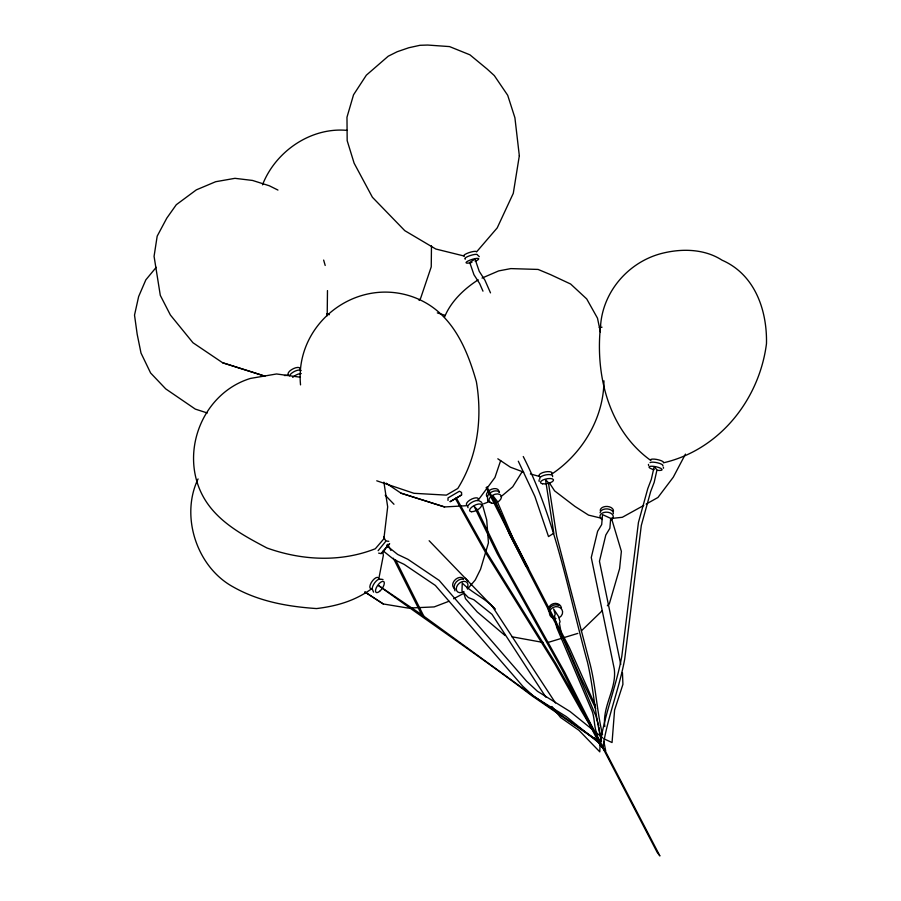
<?xml version="1.0" encoding="UTF-8"?>
<svg xmlns="http://www.w3.org/2000/svg" width="901" height="901" viewBox="0 0 901 901"><rect width="100%" height="100%" fill="white"/><g stroke="black" fill="none" stroke-linecap="round" stroke-linejoin="round"><path stroke-width="1.35" d="M327.198 315.767L327.48 290.584M431.478 245.86L431.241 266.854L420.654 298.208L419.1 300.416M300.54 384.885C294.638 324.72 354.363 277.125 411.678 296.485C449.993 309.584 466.087 345.376 476.37 381.664C482.609 418.222 477.676 456.649 457.798 488.455L446.367 495.133L413.942 493.298L376.753 480.807M604.819 726.623C602.082 706.159 616.858 688.927 614.279 668.97L591.27 557.516L597.622 531.275L601.688 524.562L602.521 514.617L610.698 518.368L609.876 528.301L605.81 535.014L599.447 561.255L620.766 664.454M378.69 579.422L383.353 555.32L382.7 551.299M603.85 741.399L605.697 750.893L599.953 744.992C604.436 714.639 616.34 686.157 621.836 656.119L638.437 522.467L647.796 488.567L651.31 479.388L654.126 466.876L656.998 469.826L654.182 482.339L650.668 491.518L641.309 525.429L624.708 659.07C619.212 689.107 607.297 717.59 602.825 747.943L657.178 852.346L659.904 855.95L605.562 751.558L580.965 710.247L554.858 663.958L485.83 553.023L455.433 498.602L456.345 498.005L486.743 552.426L555.759 663.361L600.911 742.48M500.674 460.535L494.942 477.519L477.789 500.674M444.542 317.062C450.827 301.463 464.297 288.714 478.217 279.828M685.436 454.115L673.272 477.215L657.933 497.487L646.13 504.098M262.506 184.84C275.469 151.345 310.991 126.985 347.122 130.386M198.074 478.938C180.11 516.239 196.79 567.123 233.145 586.9C258.801 601.474 287.475 606.576 316.555 608.569C337.019 606.069 354.983 600.843 371.696 588.747M522.096 471.809L512.725 486.799L501.024 496.665M300.438 377.226L276.551 373.971L250.534 378.409C203.817 392.566 180.358 449.092 201.216 492.768C214.213 520.012 241.457 534.473 266.933 547.977C301.824 560.49 340.477 562.517 375.334 548.743L383.894 538.775L387.678 506.858L383.894 482.148M378.657 553.135L381.089 553.597L389.649 543.63L387.081 547.053M156.211 267.315L145.827 279.862L138.641 296.553L134.519 315.113L137.189 334.294L141.006 353.068L150.613 372.991L165.728 388.883L195.314 409.11L207.309 412.985M467.484 589.119L475.266 579.929L480.548 569.263L488.443 542.875L486.72 519.978L482.012 503.04M384.873 549.689L381.089 553.597M581.359 630.88L602.341 610.596M607.33 605.776L609.324 603.839L619.606 568.61L621.375 551.344L611.441 518.143M551.48 474.253C582.373 453.744 603.738 418.075 603.952 380.808M461.605 494.953L450.173 501.643L461.605 494.953L461.582 492.487L459.431 491.236L448 497.926L448.022 500.404M643.776 505.416L622.332 517.287L611.756 518.424M453.631 598.771L464.015 593.196M482.035 278.071L498.67 270.908L510.822 268.599L538.088 269.433L550.534 274.625L570.626 284.018L586.709 298.929L597.487 318.166L600.37 331.928M378.127 550.691L386.033 540.994L388.793 541.321M483.646 503.783L489.919 501.395M449.002 601.249L434.181 606.914L408.13 608.085L383.274 603.963L364.928 592.058M548.202 642.402L577.834 633.392M599.289 327.491L602.026 327.187M284.479 375.526L288.68 375.289M386.135 483.15L400.99 493.174L444.576 506.948L467.022 505.686M511.881 636.77L543.202 642.469M381.224 579.208L383.004 579.546M601.305 518.21L588.533 515.113L574.984 506.441L554.565 490.831L549.25 482.654M523.684 472.147L510.45 467.214L497.825 458.8M530.396 473.971L539.789 476.528M262.247 375.289L222.66 362.776L192.949 342.729L170.379 315.001L160.299 295.348L154.071 256.334L157.179 236.163L166.775 218.166L176.292 204.718L196.362 189.852L215.654 181.72L234.958 178.33L252.539 180.448L269.275 185.752L277.947 190.066M326.703 313.863L329.383 314.708M222.66 362.776L264.984 376.156M400.99 493.174L444.576 506.948M437.312 312.884L445.026 315.327M603.873 738.797L612.049 742.537L614.583 710.078L622.918 684.355L622.467 672.709M481.449 502.127L479.49 501.001A6.667 2.692 -27.5 0 0 471.82 502.341A6.667 2.692 -27.5 0 0 468.047 507.68M365.018 592.013L383.274 603.963M599.908 742.458L531.556 695.527C481.596 657.482 429.146 622.276 378.465 585.492L421.623 614.595L528.684 692.576L600.1 742.266M465.265 578.239L495.145 609.234C485.785 598.219 471.921 593.151 462.258 583.003L461.976 591.011L468.374 597.566L473.791 599.706L491.991 614.291L545.86 697.149M602.78 737.919L570.029 711.508L537.469 691.292L526.567 681.201L439.147 580.39L407.883 559.284L397.668 554.442L387.261 546.096L383.477 551.142L393.883 559.487L404.087 564.33L435.363 585.436L522.771 686.247L533.674 696.338L566.233 716.554L600.077 743.843L604.943 751.209M505.078 635.532L477.192 611.903L465.524 598.715L463.891 593.432M479.287 256.627L477.485 254.96A6.667 1.408 -17.5 0 0 469.928 255.659A6.667 1.408 -17.5 0 0 465.4 259.105M594.401 737.975L600.077 743.843L599.796 751.851L578.983 730.339L560.478 717.41L551.93 706.485M385.178 495.145L393.974 504.267M429.146 540.735L468.137 581.19M454.904 588.95L453.361 587.261A6.667 4.708 -42.4 0 1 455.76 579.242A6.667 4.708 -42.4 0 1 463.688 578.881M555.478 702.96L492.273 606.283M595.741 708.603L580.312 676.628L565.637 642.942L509.527 534.451L493.264 496.169L497.115 501.091L513.379 539.372L569.477 647.864L595.156 705.303M486.979 486.833L528.538 568.632L525.677 565.682L486.146 487.542M383.612 536.973L385.651 540.634M387.644 544.317L390.933 550.488M386.743 545.071L388.061 547.538M599.953 744.992L561.796 669.297L497.138 553.473L474.151 506.362L477.023 509.313L500.01 556.424L564.668 672.247L602.825 747.943L602.296 745.228M395.674 559.994L424.495 617.545L421.623 614.595L393.354 558.203M490.504 292.87L484.929 280.166L479.253 271.359L475.041 259.071L469.748 262.461L473.96 274.737L479.636 283.545L482.981 291.169M373.566 592.148L372.699 590.042A6.667 2.748 -55 0 1 374.737 582.722A6.667 2.748 -55 0 1 380.661 579.399M600.336 735.926L598.895 727.31M597.397 734.934C593.455 726.521 595.212 716.892 591.022 708.614L556.728 627.558L554.543 615.845L555.207 614.369L553.597 608.952L558.451 616.307L560.073 621.735L559.408 623.199L561.582 634.912L595.876 715.968L598.76 725.947M323.65 260.074L325.193 265.457M454.16 587.914L454.971 590.853M523.256 456.537C556.075 520.913 568.407 593.162 587.531 662.381C593.534 688.387 595.054 715.203 601.508 741.163M518.312 461.211L534.912 496.496L548.518 536.579L553.811 533.201L545.544 479.726L548.416 482.677L556.683 536.151L590.403 665.332C595.978 688.139 596.958 711.779 602.532 734.619M487.7 501.057L487.497 496.811A6.667 4.167 -25.2 0 1 492.723 491.495A6.667 4.167 -25.2 0 1 499.469 492.239M663.373 467.157L663.541 468.227M648.438 464.387L648.596 465.457M539.012 479.929L539.17 481.404M371.786 588.646A6.667 2.748 -55 0 1 371.358 582.485A6.667 2.748 -55 0 1 378.251 577.71M539.327 476.133A6.667 2.41 -11.5 0 1 545.319 471.91A6.667 2.41 -11.5 0 1 551.964 473.723M539.924 479.095A6.667 2.41 -11.5 0 1 545.927 474.861A6.667 2.41 -11.5 0 1 552.572 476.685M471.933 262.371A6.667 1.408 -17.5 0 1 466.583 261.909A6.667 1.408 -17.5 0 1 476.832 258.384A6.667 1.408 -17.5 0 1 475.165 261.267M486.957 496.642A6.667 4.167 -25.2 0 1 491.642 489.22A6.667 4.167 -25.2 0 1 498.94 492.07M292.712 377.384A6.667 2.692 -27.5 0 1 301.238 373.543M288.354 374.658A6.667 2.692 -27.5 0 1 293.67 368.52A6.667 2.692 -27.5 0 1 299.999 369.421M289.514 375.841A6.667 2.692 -27.5 0 1 295.044 371.144A6.667 2.692 -27.5 0 1 301.159 370.604M654.126 469.725A6.667 1.656 11.8 0 1 650.06 466.358A6.667 1.656 11.8 0 1 660.76 468.34A6.667 1.656 11.8 0 1 657.505 470.345M650.049 462.641A6.667 1.656 11.8 0 1 657.854 462.9A6.667 1.656 11.8 0 1 662.787 465.885M463.959 591.507A6.667 4.708 -42.4 0 1 456.266 589.04A6.667 4.708 -42.4 0 1 463.655 581.348A6.667 4.708 -42.4 0 1 467.101 588.24M454.217 586.472A6.667 4.708 -42.4 0 1 463.159 579.208M466.684 505.056A6.667 2.692 -27.5 0 1 472 498.917A6.667 2.692 -27.5 0 1 478.33 499.818M556.018 618.615A6.667 5.924 -17.9 0 1 549.824 610.957A6.667 5.924 -17.9 0 1 560.276 607.781A6.667 5.924 -17.9 0 1 559.318 617.613M548.765 611.779A6.667 5.924 -17.9 0 1 553.27 603.67A6.667 5.924 -17.9 0 1 561.469 607.916M548.822 611.16A6.667 5.924 -17.9 0 1 558.721 605.371M602.014 519.539A6.667 4.336 2.2 0 1 602.071 513.221A6.667 4.336 2.2 0 1 611.745 513.84A6.667 4.336 2.2 0 1 610.54 520.08M600.179 510.349A6.667 4.336 2.2 0 1 607.263 506.452A6.667 4.336 2.2 0 1 613.48 511.205M600.089 512.793A6.667 4.336 2.2 0 1 607.173 508.907A6.667 4.336 2.2 0 1 613.378 513.649M600.584 325.531C595.099 375.041 608.603 430.171 650.826 460.49A6.667 1.656 11.8 0 1 656.795 459.454A6.667 1.656 11.8 0 1 663.429 462.821C719.494 449.836 759.295 399.717 766.481 343.653C767.202 310.192 754.903 274.523 722.095 260.209C705.303 249.295 683.803 248.406 664.713 252.719C630.317 260.152 603.118 290.178 600.584 325.531M519.325 155.749L513.288 193.343L497.217 227.885L476.539 251.942A6.667 1.408 -17.5 0 0 468.982 252.652A6.667 1.408 -17.5 0 0 464.443 256.098L435.757 249.003L404.763 230.645L372.406 197.263L354.127 163.194L347.178 140.646L346.975 117.231L353.541 94.796L366.347 75.177L388.241 56.2L397.195 51.729L408.806 47.742L419.979 45.298L427.705 45.05L449.543 46.593L469.905 54.815L487.137 69.05L494.322 75.594L507.702 95.292L514.91 117.761L519.325 155.749M379.591 591.36A6.667 2.748 -55 0 0 383.882 581.652A6.667 2.748 -55 0 0 376.224 587.903A6.667 2.748 -55 0 0 379.591 591.36M542.537 483.781A6.667 2.41 -11.5 0 0 553.372 480.616A6.667 2.41 -11.5 0 0 545.037 479.208A6.667 2.41 -11.5 0 0 542.537 483.781M491.541 503.186A6.667 4.167 -25.2 0 0 501.44 497.397A6.667 4.167 -25.2 0 0 492.588 495.291A6.667 4.167 -25.2 0 0 491.541 503.186M471.606 511.723A6.667 2.692 -27.5 0 0 481.517 505.945A6.667 2.692 -27.5 0 0 473.644 505.833A6.667 2.692 -27.5 0 0 471.606 511.723"/></g></svg>
